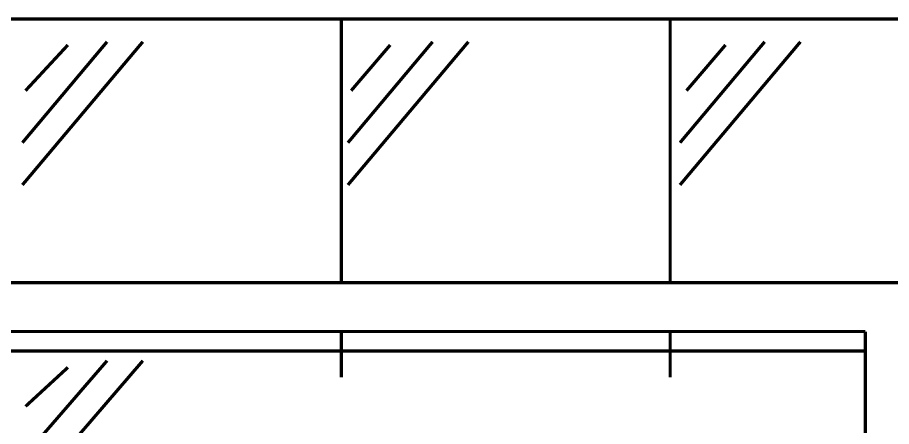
# Model space of a CAD drawing. Extents: x 219 to 1226, y 175 to 465.
# Drawn here: x 375.69 to 387.08, y 237.93 to 243.26 of the extents above; entities that cross this region are included whole.
import ezdxf

# ---------------------------------------------------------------- set-up
doc = ezdxf.new("R2010")
doc.units = 0
doc.header["$MEASUREMENT"] = 0
doc.layers.add('C00-00-00-BLACK', color=7, linetype='Continuous')

msp = doc.modelspace()

# ---------------------------------------------------------------- linework, layer by layer
at = {"layer": 'C00-00-00-BLACK', "const_width": 0.0423}
for points in [[(371.302, 243.235), (388.48, 243.235)], [(379.912, 239.801), (379.912, 243.235)], [(384.195, 239.801), (384.195, 243.235)], [(375.756, 241.075), (377.325, 242.939)], [(375.756, 241.625), (376.859, 242.939)], [(375.797, 242.303), (376.349, 242.898)], [(379.997, 241.625), (381.1, 242.939)], [(379.997, 241.075), (381.566, 242.939)], [(380.039, 242.303), (380.548, 242.898)], [(384.323, 241.075), (385.892, 242.939)], [(384.323, 241.625), (385.426, 242.939)], [(384.408, 242.303), (384.916, 242.898)], [(366.977, 239.801), (398.361, 239.801)], [(367.612, 239.166), (386.738, 239.166)], [(379.912, 239.166), (379.912, 238.571)], [(384.195, 239.166), (384.195, 238.571)], [(386.738, 225.347), (386.738, 239.166)], [(371.302, 238.912), (386.738, 238.912)], [(371.302, 238.912), (386.738, 238.912)], [(375.756, 236.963), (377.325, 238.786)], [(375.756, 237.513), (376.859, 238.786)], [(375.797, 238.191), (376.349, 238.699)]]:
    msp.add_lwpolyline(points, dxfattribs=at)

doc.saveas('drawing.dxf')
